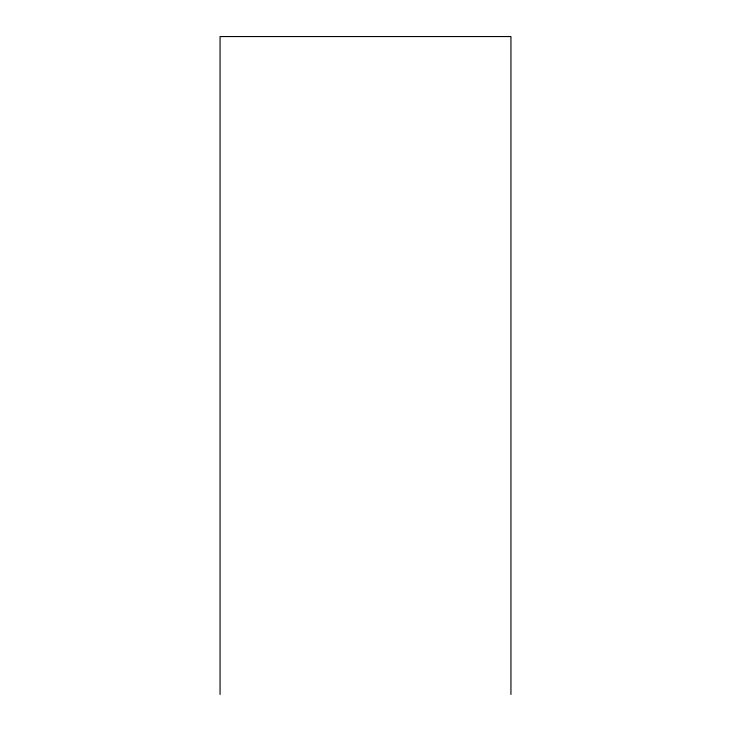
<?xml version="1.0" encoding="UTF-8"?>
<svg xmlns="http://www.w3.org/2000/svg" width="731" height="731" viewBox="0 0 731 731"><rect width="100%" height="100%" fill="white"/><g stroke="black" fill="none" stroke-linecap="round" stroke-linejoin="round"><path stroke-width="1.1" d="M510.942 694.45L510.942 36.55L220.058 36.55L220.058 694.45"/></g></svg>
